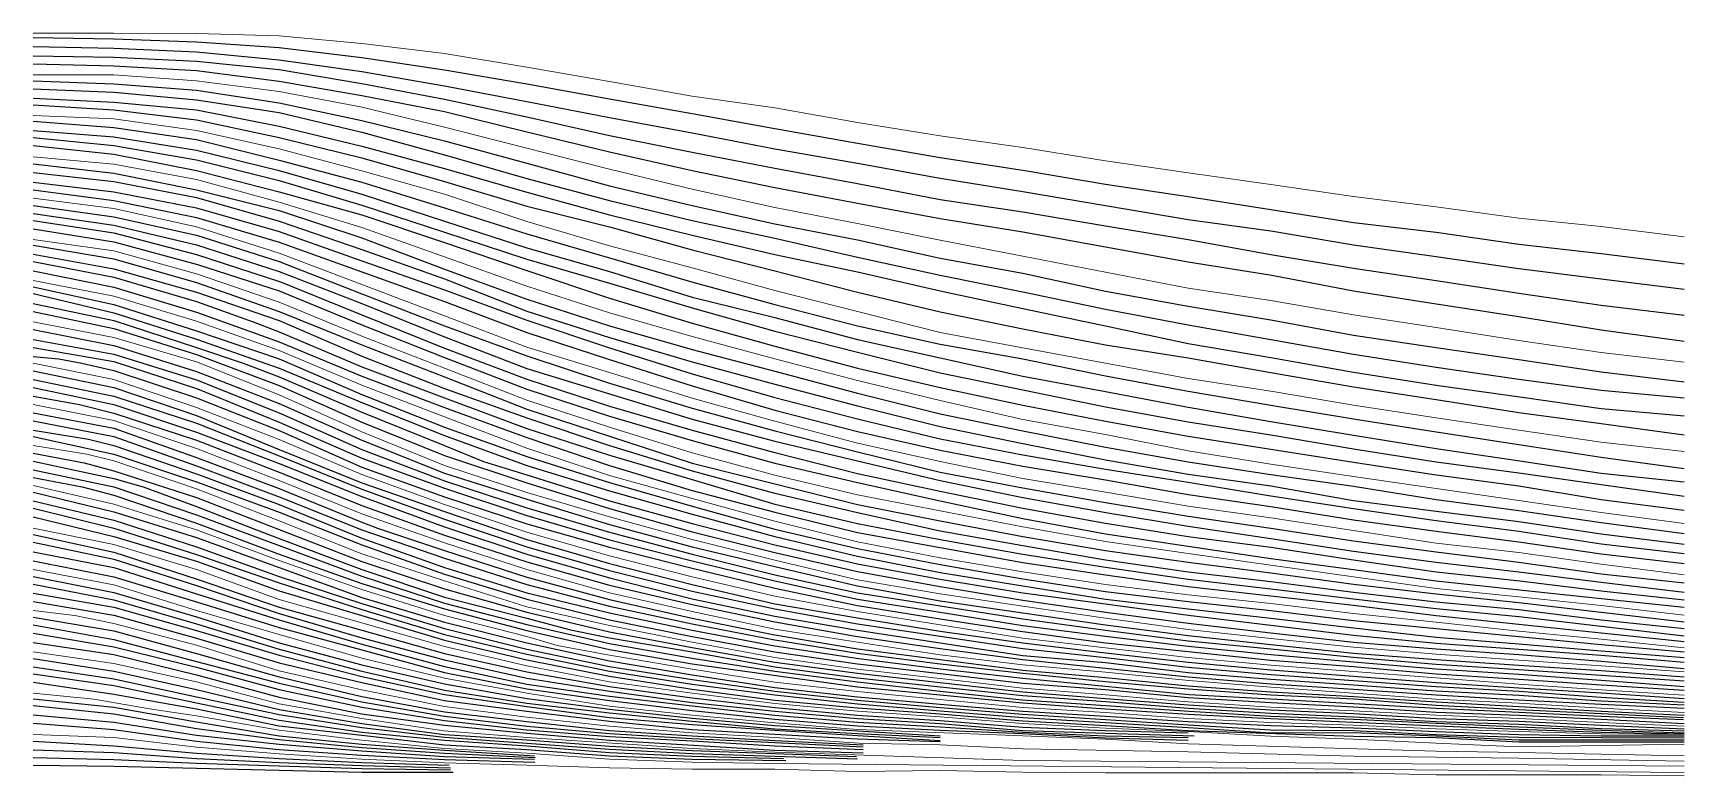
# Model space of a CAD drawing. Header units: metres. Extents: x 0 to 2, y 0 to 0.9.
import ezdxf

# ---------------------------------------------------------------- set-up
doc = ezdxf.new("R2010")
doc.units = ezdxf.units.M
doc.layers.add('LAYER032', color=5, linetype='Continuous', lineweight=20)
doc.layers.add('LAYER047', color=3, linetype='Continuous')

msp = doc.modelspace()

# ---------------------------------------------------------------- linework, layer by layer
at = {"layer": 'LAYER032', "flags": 128}
for points in [[(0, 0.9004), (0.0981, 0.9004), (0.1986, 0.8997), (0.2984, 0.8972), (0.3986, 0.8877), (0.4989, 0.8758), (0.5991, 0.8592), (0.6993, 0.8418), (0.7996, 0.8239), (0.8998, 0.8096), (1, 0.792), (1.1003, 0.7757), (1.2005, 0.7616), (1.3007, 0.7456), (1.401, 0.7309), (1.5012, 0.7169), (1.6014, 0.7022), (1.7017, 0.6898), (1.8019, 0.6759), (1.9021, 0.6661), (2.0024, 0.6535)], [(0, 0.8497), (0.098, 0.8497), (0.1982, 0.8427), (0.2984, 0.8295), (0.3973, 0.8109), (0.4989, 0.7862), (0.5991, 0.7608), (0.6993, 0.7353), (0.7996, 0.7113), (0.8998, 0.6891), (1, 0.6694), (1.1003, 0.6495), (1.2005, 0.6302), (1.3007, 0.6108), (1.401, 0.5914), (1.5012, 0.5763), (1.6014, 0.5587), (1.7017, 0.5436), (1.8019, 0.5278), (1.9021, 0.5132), (2.0024, 0.5017)], [(0, 0.8004), (0.098, 0.7964), (0.1982, 0.7823), (0.2984, 0.7602), (0.3986, 0.7335), (0.4989, 0.7051), (0.5991, 0.672), (0.6993, 0.6427), (0.7996, 0.6158), (0.8998, 0.5885), (1, 0.5629), (1.1003, 0.5373), (1.2005, 0.5191), (1.3007, 0.5004), (1.401, 0.4818), (1.5012, 0.4663), (1.6014, 0.4495), (1.7017, 0.4341), (1.8019, 0.4192), (1.9021, 0.4046), (2.0024, 0.3933)], [(0, 0.7504), (0.098, 0.7415), (0.1982, 0.7229), (0.2984, 0.6956), (0.3986, 0.6646), (0.4989, 0.6291), (0.5991, 0.5935), (0.6993, 0.5613), (0.7996, 0.5325), (0.8998, 0.5057), (1, 0.4793), (1.1003, 0.4549), (1.2005, 0.4321), (1.3007, 0.4137), (1.401, 0.3941), (1.5012, 0.3781), (1.6014, 0.3631), (1.7017, 0.3485), (1.8019, 0.3339), (1.9021, 0.3194), (2.0024, 0.3059)], [(0, 0.7004), (0.098, 0.6876), (0.1982, 0.6657), (0.2984, 0.6336), (0.3986, 0.5955), (0.4989, 0.5577), (0.5991, 0.5199), (0.6993, 0.489), (0.7996, 0.458), (0.8998, 0.4299), (1, 0.4035), (1.1003, 0.381), (1.2005, 0.3607), (1.3007, 0.3439), (1.401, 0.3271), (1.5012, 0.3127), (1.6014, 0.2976), (1.7017, 0.2822), (1.8019, 0.2707), (1.9021, 0.2569), (2.0024, 0.2436)], [(0, 0.6504), (0.098, 0.6365), (0.1982, 0.6086), (0.2984, 0.5744), (0.3986, 0.5332), (0.4989, 0.4943), (0.5991, 0.4553), (0.6993, 0.4226), (0.7996, 0.3915), (0.8998, 0.3645), (1, 0.3408), (1.1003, 0.3213), (1.2005, 0.3019), (1.3007, 0.284), (1.401, 0.2697), (1.5012, 0.2553), (1.6014, 0.2414), (1.7017, 0.2274), (1.8019, 0.2171), (1.9021, 0.2068), (2.0024, 0.1947)], [(0, 0.6004), (0.098, 0.5816), (0.1982, 0.5512), (0.2984, 0.5155), (0.3986, 0.4736), (0.4989, 0.4353), (0.5991, 0.3974), (0.6993, 0.3643), (0.8012, 0.336), (0.8998, 0.3089), (1, 0.2837), (1.1003, 0.2645), (1.2005, 0.2476), (1.3007, 0.2321), (1.401, 0.2196), (1.5012, 0.2092), (1.6014, 0.1969), (1.7017, 0.1862), (1.8019, 0.1756), (1.9021, 0.1657), (2.0024, 0.1553)], [(0, 0.5504), (0.098, 0.5315), (0.1982, 0.5018), (0.2984, 0.462), (0.3986, 0.4171), (0.4989, 0.3761), (0.5991, 0.3436), (0.6993, 0.3141), (0.7996, 0.2864), (0.8998, 0.2617), (1, 0.2379), (1.1003, 0.2206), (1.2005, 0.2058), (1.3007, 0.1911), (1.401, 0.1774), (1.5012, 0.1668), (1.6014, 0.1562), (1.7017, 0.1476), (1.8019, 0.1405), (1.9021, 0.1334), (2.0024, 0.1263)], [(0, 0.5004), (0.098, 0.4806), (0.1982, 0.4465), (0.2984, 0.4077), (0.3986, 0.3653), (0.4989, 0.3292), (0.5991, 0.2954), (0.6993, 0.2666), (0.7996, 0.2415), (0.8998, 0.2178), (1, 0.1995), (1.1003, 0.1833), (1.2005, 0.1671), (1.3007, 0.1553), (1.401, 0.1436), (1.5012, 0.1341), (1.6014, 0.1265), (1.7017, 0.1189), (1.8019, 0.1113), (1.9021, 0.1045), (2.0024, 0.0979)], [(0, 0.4504), (0.098, 0.4308), (0.1982, 0.3967), (0.2984, 0.358), (0.3986, 0.3177), (0.4989, 0.2826), (0.5991, 0.2504), (0.6993, 0.2221), (0.7996, 0.1994), (0.8998, 0.178), (1, 0.162), (1.1003, 0.147), (1.2005, 0.1347), (1.3007, 0.1259), (1.402, 0.1159), (1.5012, 0.1076), (1.6014, 0.1004), (1.7017, 0.0932), (1.8019, 0.0881), (1.9021, 0.0822), (2.0024, 0.0771)], [(0, 0.4004), (0.0652, 0.3902), (0.098, 0.3818), (0.1982, 0.3482), (0.2984, 0.3091), (0.3986, 0.2694), (0.4572, 0.2504), (0.4989, 0.2365), (0.5991, 0.205), (0.6993, 0.1822), (0.7996, 0.1622), (0.8998, 0.1437), (1, 0.1295), (1.1003, 0.118), (1.2005, 0.1065), (1.3007, 0.0982), (1.401, 0.09), (1.5012, 0.0832), (1.6014, 0.0791), (1.7017, 0.0735), (1.8019, 0.0695), (1.9021, 0.0649), (2.0024, 0.0603)], [(0, 0.3521), (0.098, 0.3295), (0.1982, 0.2984), (0.2984, 0.2611), (0.3986, 0.226), (0.4989, 0.1945), (0.5991, 0.1691), (0.6359, 0.1581), (0.6993, 0.1465), (0.7996, 0.1293), (0.8998, 0.1135), (1, 0.1023), (1.1003, 0.0925), (1.2005, 0.0831), (1.3007, 0.0768), (1.401, 0.0698), (1.5012, 0.0647), (1.6014, 0.0614), (1.7017, 0.057), (1.8019, 0.0537), (1.9021, 0.051), (2.0024, 0.0504)], [(0, 0.3004), (0.098, 0.2804), (0.1982, 0.2504), (0.2984, 0.214), (0.3986, 0.1856), (0.4989, 0.1571), (0.5991, 0.1335), (0.6993, 0.1141), (0.7996, 0.1004), (0.8998, 0.088), (1, 0.0786), (1.1003, 0.0715), (1.2005, 0.0635), (1.3007, 0.0581), (1.401, 0.0537), (1.5012, 0.0484), (1.6014, 0.0444), (1.7017, 0.0399), (1.8019, 0.0353), (2.0024, 0.0385)], [(0, 0.2504), (0.098, 0.2315), (0.1982, 0.2004), (0.2984, 0.1716), (0.3986, 0.1428), (0.4989, 0.1187), (0.5991, 0.1004), (0.6993, 0.0847), (0.7996, 0.0735), (0.8998, 0.0645), (1, 0.0565), (1.2005, 0.0488), (1.3007, 0.0447), (1.401, 0.0389), (1.7017, 0.03), (1.8019, 0.0283), (2.0024, 0.0242)], [(0, 0.2004), (0.0507, 0.1944), (0.098, 0.1847), (0.1982, 0.1586), (0.2984, 0.1275), (0.3986, 0.1043), (0.4989, 0.0843), (0.5991, 0.0713), (0.6993, 0.0604), (0.7996, 0.0523), (0.8998, 0.0467), (1.002, 0.0396), (1.1003, 0.0378), (1.2005, 0.0327), (1.401, 0.0293), (1.6014, 0.0238), (1.8019, 0.0217), (2.0024, 0.0178)], [(0, 0.1504), (0.098, 0.1364), (0.1982, 0.1139), (0.2984, 0.0876), (0.3986, 0.0697), (0.4984, 0.0548), (0.5991, 0.0466), (0.7996, 0.0334), (0.8998, 0.0289), (1.2005, 0.0187), (2.0024, 0.0118)], [(0, 0.1004), (0.0738, 0.0932), (0.1413, 0.0814), (0.1982, 0.073), (0.2984, 0.0553), (0.3986, 0.0434), (0.4989, 0.0334), (0.5991, 0.0276), (0.6993, 0.0205), (0.7996, 0.0166), (0.8998, 0.0152), (2.0024, 0.0043)], [(0, 0.0504), (0.098, 0.0467), (0.1982, 0.035), (0.2984, 0.0267), (0.3986, 0.0204), (0.4989, 0.0158), (0.5991, 0.013), (0.6993, 0.0099), (0.7996, 0.0084), (0.8998, 0.0084), (1, 0.0056), (1.1003, 0.0067), (1.2005, 0.0045), (1.3007, 0.0039), (1.401, 0.0039), (1.5012, 0.0039), (1.6014, 0.0039), (1.7017, 0.0014), (1.8019, 0.0014), (1.9021, 0.0014), (2.0024, 0)]]:
    msp.add_lwpolyline(points, dxfattribs=at)
at = {"layer": 'LAYER047', "flags": 128}
for points in [[(0, 0.8949), (0.098, 0.8935), (0.1982, 0.8896), (0.2984, 0.8831), (0.3986, 0.8708), (0.4989, 0.856), (0.5991, 0.8389), (0.6993, 0.8206), (0.7996, 0.8029), (0.8998, 0.7847), (1, 0.7671), (1.1003, 0.7494), (1.2005, 0.7342), (1.3007, 0.7174), (1.401, 0.7024), (1.6014, 0.6709), (1.7017, 0.6592), (1.8019, 0.6447), (1.9021, 0.6331), (2.0024, 0.6209)], [(0, 0.8842), (0.098, 0.8821), (0.1982, 0.8776), (0.2984, 0.8681), (0.3986, 0.8538), (0.4989, 0.8363), (0.5991, 0.8174), (0.6993, 0.7979), (0.7996, 0.7794), (0.8998, 0.7602), (1, 0.7428), (1.1003, 0.7247), (1.2005, 0.7084), (1.3007, 0.6916), (1.401, 0.6744), (1.5012, 0.6607), (1.6014, 0.6437), (1.7017, 0.6294), (1.8019, 0.6152), (1.9021, 0.6024), (2.0024, 0.5899)], [(0, 0.8727), (0.098, 0.871), (0.1982, 0.8664), (0.2984, 0.8561), (0.3986, 0.8393), (0.4989, 0.8201), (0.5991, 0.7988), (0.6993, 0.7763), (0.7996, 0.7561), (0.8998, 0.7366), (1, 0.7182), (1.1003, 0.6988), (1.2005, 0.6836), (1.3007, 0.6669), (1.401, 0.6504), (1.5012, 0.6321), (1.6014, 0.6154), (1.7017, 0.6004), (1.8019, 0.5851), (1.9021, 0.5708), (2.0024, 0.5584)], [(0, 0.863), (0.098, 0.8608), (0.1982, 0.855), (0.2984, 0.842), (0.3986, 0.8246), (0.4989, 0.8052), (0.5991, 0.7805), (0.6993, 0.7565), (0.7996, 0.7338), (0.8998, 0.7132), (1, 0.6942), (1.1003, 0.6756), (1.2005, 0.6596), (1.3007, 0.6414), (1.401, 0.6231), (1.5024, 0.6068), (1.6014, 0.588), (1.7017, 0.5723), (1.8019, 0.5568), (1.9021, 0.5407), (2.0024, 0.5269)], [(0, 0.8426), (0.098, 0.8388), (0.1982, 0.831), (0.2984, 0.8158), (0.3986, 0.7945), (0.4989, 0.7698), (0.5991, 0.7426), (0.6993, 0.7154), (0.7996, 0.6915), (0.8998, 0.6693), (1, 0.6498), (1.1003, 0.6274), (1.2005, 0.6095), (1.3007, 0.5874), (1.401, 0.5694), (1.5012, 0.5528), (1.6014, 0.5343), (1.7017, 0.5195), (1.8019, 0.5047), (1.9021, 0.49), (2.0024, 0.4776)], [(0, 0.8328), (0.098, 0.8289), (0.1982, 0.8194), (0.2984, 0.8043), (0.3986, 0.7804), (0.4989, 0.7529), (0.5991, 0.7242), (0.6993, 0.6973), (0.7996, 0.6731), (0.8998, 0.6519), (1, 0.6288), (1.1003, 0.607), (1.2005, 0.5866), (1.3007, 0.5657), (1.401, 0.5466), (1.5012, 0.5288), (1.6014, 0.5111), (1.7017, 0.4956), (1.8019, 0.481), (1.9021, 0.4677), (2.0024, 0.4584)], [(0, 0.8216), (0.098, 0.8168), (0.1982, 0.8073), (0.2984, 0.7876), (0.3986, 0.7632), (0.4989, 0.7361), (0.5991, 0.7076), (0.6993, 0.6801), (0.7996, 0.6553), (0.8998, 0.6321), (1, 0.611), (1.1003, 0.5879), (1.2005, 0.5667), (1.3007, 0.5455), (1.401, 0.5243), (1.5012, 0.5071), (1.6014, 0.4895), (1.7017, 0.4737), (1.8031, 0.4596), (1.9021, 0.4453), (2.0024, 0.4363)], [(0, 0.8135), (0.098, 0.8075), (0.1982, 0.7953), (0.2984, 0.7738), (0.3986, 0.7491), (0.4989, 0.7206), (0.5991, 0.6908), (0.6993, 0.6654), (0.7996, 0.6377), (0.8998, 0.6122), (1, 0.5864), (1.1003, 0.5627), (1.2005, 0.5419), (1.3007, 0.5226), (1.401, 0.5068), (1.5012, 0.4892), (1.6014, 0.4717), (1.7017, 0.4564), (1.8019, 0.4405), (1.9021, 0.427), (2.0024, 0.4136)], [(0, 0.7937), (0.098, 0.7861), (0.1982, 0.7716), (0.2984, 0.7465), (0.3986, 0.7198), (0.4989, 0.6885), (0.5991, 0.6571), (0.6993, 0.628), (0.8002, 0.5986), (0.8998, 0.5713), (1, 0.5455), (1.1003, 0.5235), (1.2005, 0.5055), (1.3007, 0.4851), (1.401, 0.4663), (1.5012, 0.4495), (1.6014, 0.4327), (1.7017, 0.417), (1.8019, 0.4017), (1.9021, 0.3863), (2.0024, 0.3727)], [(0, 0.7825), (0.098, 0.7747), (0.1982, 0.7586), (0.2984, 0.7337), (0.3986, 0.7053), (0.4989, 0.6724), (0.5991, 0.6401), (0.6993, 0.6113), (0.7996, 0.5803), (0.8998, 0.5557), (1, 0.5289), (1.1003, 0.5068), (1.2005, 0.4846), (1.3007, 0.4659), (1.401, 0.447), (1.5012, 0.4295), (1.6014, 0.4132), (1.7017, 0.3969), (1.8033, 0.3818), (1.9021, 0.3671), (2.0024, 0.3566)], [(0, 0.774), (0.098, 0.7641), (0.1982, 0.7466), (0.2984, 0.7216), (0.3986, 0.6918), (0.4989, 0.6592), (0.5991, 0.6265), (0.6993, 0.5971), (0.7996, 0.5674), (0.8998, 0.5389), (1, 0.5138), (1.1003, 0.4886), (1.2005, 0.4679), (1.3007, 0.4472), (1.401, 0.4292), (1.5012, 0.4134), (1.6014, 0.3966), (1.7017, 0.3809), (1.8019, 0.3674), (1.9021, 0.3532), (2.0024, 0.3391)], [(0, 0.7641), (0.098, 0.7536), (0.1982, 0.7339), (0.2984, 0.7078), (0.3986, 0.68), (0.4989, 0.6464), (0.5991, 0.6127), (0.6993, 0.5791), (0.7996, 0.5489), (0.8998, 0.5209), (1, 0.4942), (1.1003, 0.471), (1.2005, 0.4496), (1.3007, 0.4302), (1.401, 0.4119), (1.5012, 0.3959), (1.6014, 0.3803), (1.7017, 0.3648), (1.8019, 0.3515), (1.9021, 0.335), (2.0024, 0.3221)], [(0, 0.7419), (0.098, 0.7305), (0.1982, 0.7106), (0.2984, 0.6853), (0.3986, 0.6522), (0.4989, 0.6141), (0.5991, 0.5777), (0.6993, 0.5456), (0.7996, 0.517), (0.8998, 0.4906), (1, 0.4641), (1.1003, 0.4388), (1.2005, 0.4183), (1.3007, 0.3987), (1.401, 0.3808), (1.5012, 0.3655), (1.6014, 0.3512), (1.7017, 0.3351), (1.8019, 0.3216), (1.9021, 0.307), (2.0024, 0.294)], [(0, 0.7313), (0.098, 0.7205), (0.1982, 0.7013), (0.2984, 0.6725), (0.3986, 0.6381), (0.4989, 0.6026), (0.5991, 0.5632), (0.6993, 0.5313), (0.7996, 0.502), (0.8998, 0.4749), (1, 0.4485), (1.1003, 0.4237), (1.2005, 0.4031), (1.3007, 0.3831), (1.401, 0.3656), (1.5012, 0.3517), (1.6014, 0.3339), (1.7017, 0.3211), (1.8019, 0.3084), (1.9021, 0.2936), (2.0024, 0.2808)], [(0, 0.7198), (0.098, 0.7081), (0.1982, 0.6885), (0.2984, 0.6598), (0.3986, 0.6245), (0.4989, 0.5893), (0.5991, 0.5523), (0.6993, 0.519), (0.7996, 0.4875), (0.8998, 0.4587), (1, 0.4328), (1.1003, 0.4086), (1.2005, 0.3892), (1.3007, 0.3717), (1.401, 0.3561), (1.5012, 0.3394), (1.6014, 0.3242), (1.7017, 0.3096), (1.8019, 0.2968), (1.9021, 0.2815), (2.0024, 0.2697)], [(0, 0.7106), (0.098, 0.6974), (0.1982, 0.6768), (0.2984, 0.6469), (0.3986, 0.611), (0.4989, 0.575), (0.5991, 0.5376), (0.6993, 0.5046), (0.7996, 0.4729), (0.8998, 0.4435), (1, 0.4176), (1.1003, 0.3947), (1.2005, 0.3754), (1.3007, 0.3589), (1.401, 0.3411), (1.5012, 0.3264), (1.6014, 0.3105), (1.7017, 0.2965), (1.8019, 0.2836), (1.9021, 0.2692), (2.0024, 0.2574)], [(0, 0.6914), (0.098, 0.6777), (0.1982, 0.6556), (0.2984, 0.6234), (0.3986, 0.5845), (0.4989, 0.5455), (0.5991, 0.5093), (0.6993, 0.4762), (0.7996, 0.4458), (0.8998, 0.4184), (1, 0.3927), (1.1003, 0.3683), (1.2005, 0.3491), (1.3007, 0.3314), (1.401, 0.3149), (1.5012, 0.3004), (1.6014, 0.2849), (1.7017, 0.2718), (1.8019, 0.2591), (1.9021, 0.245), (2.0024, 0.234)], [(0, 0.6816), (0.098, 0.6677), (0.1982, 0.6437), (0.2984, 0.6116), (0.3986, 0.5726), (0.4989, 0.5324), (0.5991, 0.494), (0.6993, 0.4631), (0.7996, 0.4323), (0.8998, 0.4056), (1, 0.3818), (1.1003, 0.3581), (1.2005, 0.3376), (1.3034, 0.3188), (1.401, 0.3027), (1.5012, 0.2878), (1.6014, 0.2726), (1.7017, 0.2593), (1.8019, 0.2475), (1.9021, 0.235), (2.0024, 0.2226)], [(0, 0.6732), (0.098, 0.6581), (0.1982, 0.632), (0.3, 0.5987), (0.3986, 0.5587), (0.4989, 0.5185), (0.5991, 0.4808), (0.6993, 0.4481), (0.7996, 0.4191), (0.8998, 0.3919), (1, 0.3665), (1.1003, 0.3452), (1.2005, 0.3244), (1.3007, 0.3064), (1.401, 0.2903), (1.5012, 0.2773), (1.6014, 0.262), (1.7017, 0.2473), (1.8033, 0.2364), (1.9021, 0.2243), (2.0024, 0.2136)], [(0, 0.663), (0.098, 0.6475), (0.1993, 0.6198), (0.2984, 0.5881), (0.3986, 0.5466), (0.4989, 0.5072), (0.5991, 0.469), (0.6993, 0.4361), (0.7996, 0.4066), (0.8998, 0.3793), (1, 0.3558), (1.1003, 0.3334), (1.2005, 0.3121), (1.3007, 0.2936), (1.401, 0.2786), (1.5012, 0.2636), (1.6014, 0.2504), (1.7017, 0.2365), (1.8029, 0.2257), (1.9021, 0.2152), (2.0024, 0.2045)], [(0, 0.6434), (0.098, 0.6266), (0.1982, 0.5981), (0.2984, 0.563), (0.3986, 0.5226), (0.4989, 0.4839), (0.5991, 0.4444), (0.6993, 0.4117), (0.7996, 0.379), (0.8998, 0.354), (1, 0.3289), (1.1003, 0.3092), (1.2005, 0.2904), (1.3007, 0.2733), (1.401, 0.2593), (1.5012, 0.2463), (1.6014, 0.2326), (1.7017, 0.2206), (1.8019, 0.2102), (1.9021, 0.1984), (2.0024, 0.1867)], [(0, 0.6325), (0.098, 0.6147), (0.1982, 0.5865), (0.2984, 0.5521), (0.3986, 0.5086), (0.4989, 0.4695), (0.5991, 0.4342), (0.6993, 0.4004), (0.7996, 0.37), (0.8998, 0.3429), (1, 0.3194), (1.1003, 0.297), (1.2005, 0.2795), (1.3007, 0.2619), (1.401, 0.2474), (1.5012, 0.2355), (1.6014, 0.2226), (1.7017, 0.211), (1.8019, 0.2016), (1.9021, 0.1891), (2.0024, 0.1787)], [(0, 0.6234), (0.098, 0.6046), (0.1982, 0.5752), (0.2672, 0.5504), (0.2984, 0.5384), (0.3986, 0.4959), (0.4989, 0.4584), (0.5991, 0.4211), (0.6993, 0.3887), (0.7996, 0.3592), (0.8998, 0.3296), (1, 0.306), (1.1003, 0.2864), (1.2005, 0.2687), (1.3007, 0.2531), (1.401, 0.2386), (1.5012, 0.2266), (1.6014, 0.2147), (1.7017, 0.2028), (1.8019, 0.1931), (1.9021, 0.1815), (2.0024, 0.1698)], [(0, 0.6123), (0.098, 0.5925), (0.1982, 0.5623), (0.2984, 0.5261), (0.3986, 0.4844), (0.4989, 0.4465), (0.5991, 0.4101), (0.6993, 0.3761), (0.7996, 0.3459), (0.8998, 0.3198), (1, 0.2952), (1.1003, 0.2768), (1.2005, 0.2589), (1.3007, 0.2438), (1.401, 0.2297), (1.5012, 0.2183), (1.6014, 0.2069), (1.7017, 0.1944), (1.8019, 0.1839), (1.9021, 0.1734), (2.0024, 0.1628)], [(0, 0.5929), (0.098, 0.5714), (0.1982, 0.5396), (0.2984, 0.5054), (0.3986, 0.4623), (0.4989, 0.4227), (0.5991, 0.3871), (0.6993, 0.3558), (0.7996, 0.327), (0.8998, 0.2991), (1, 0.2755), (1.1003, 0.2564), (1.2005, 0.2389), (1.3007, 0.2237), (1.401, 0.2113), (1.5012, 0.2004), (1.6014, 0.1884), (1.7017, 0.1787), (1.8019, 0.169), (1.9021, 0.1592), (2.0024, 0.1504)], [(0, 0.5846), (0.098, 0.5615), (0.1982, 0.5294), (0.2984, 0.4944), (0.3986, 0.4528), (0.4989, 0.4128), (0.5991, 0.3764), (0.6993, 0.3457), (0.7996, 0.3171), (0.8998, 0.2904), (1, 0.2664), (1.1003, 0.2467), (1.2005, 0.2303), (1.3007, 0.2142), (1.401, 0.2024), (1.5012, 0.1911), (1.6014, 0.1797), (1.7017, 0.1684), (1.8019, 0.1602), (1.9021, 0.1516), (2.0024, 0.1437)], [(0, 0.5725), (0.098, 0.552), (0.1982, 0.5194), (0.2549, 0.5004), (0.2984, 0.4838), (0.3986, 0.4408), (0.4989, 0.4004), (0.5464, 0.3813), (0.5991, 0.3648), (0.6993, 0.3333), (0.7996, 0.306), (0.8998, 0.28), (1, 0.2573), (1.1003, 0.2386), (1.2005, 0.2219), (1.3007, 0.2085), (1.401, 0.195), (1.5012, 0.1829), (1.6014, 0.1708), (1.7017, 0.1609), (1.8019, 0.1537), (1.9021, 0.1464), (2.0024, 0.1381)], [(0, 0.5628), (0.098, 0.5424), (0.1982, 0.5107), (0.2984, 0.4731), (0.3986, 0.4287), (0.4989, 0.3886), (0.5991, 0.3551), (0.6993, 0.3241), (0.7996, 0.296), (0.8998, 0.2707), (1, 0.2478), (1.1003, 0.2295), (1.2005, 0.2131), (1.3012, 0.1987), (1.401, 0.1851), (1.5012, 0.1735), (1.6014, 0.162), (1.7017, 0.1539), (1.8019, 0.1471), (1.9021, 0.1391), (2.0024, 0.1303)], [(0, 0.5412), (0.098, 0.5216), (0.1982, 0.4903), (0.2984, 0.4513), (0.3986, 0.4068), (0.4989, 0.3671), (0.5991, 0.3353), (0.6993, 0.3049), (0.7996, 0.2776), (0.8998, 0.2539), (1, 0.2304), (1.1003, 0.2121), (1.2005, 0.1976), (1.3007, 0.1831), (1.401, 0.1702), (1.5012, 0.1594), (1.6014, 0.1487), (1.7017, 0.141), (1.8019, 0.1341), (1.9021, 0.1277), (2.0024, 0.1201)], [(0, 0.5288), (0.098, 0.5114), (0.1982, 0.4801), (0.2984, 0.4402), (0.3986, 0.3955), (0.4989, 0.3575), (0.5991, 0.3248), (0.6993, 0.2954), (0.7996, 0.2689), (0.8998, 0.2437), (1, 0.222), (1.1003, 0.2062), (1.2005, 0.1903), (1.3007, 0.1767), (1.401, 0.1639), (1.5012, 0.1539), (1.6014, 0.144), (1.7017, 0.1353), (1.8019, 0.129), (1.9021, 0.1221), (2.0024, 0.1152)], [(0, 0.5193), (0.098, 0.5023), (0.1995, 0.4691), (0.2984, 0.4287), (0.3986, 0.385), (0.4989, 0.349), (0.5991, 0.3156), (0.6993, 0.2863), (0.7996, 0.2607), (0.8998, 0.2364), (1, 0.2144), (1.1003, 0.1984), (1.2005, 0.1822), (1.3007, 0.1696), (1.401, 0.1575), (1.5012, 0.1474), (1.6014, 0.1383), (1.7017, 0.1298), (1.8019, 0.1232), (1.9021, 0.116), (2.0024, 0.1085)], [(0, 0.5084), (0.0313, 0.5057), (0.0594, 0.5004), (0.098, 0.4915), (0.1982, 0.4585), (0.2984, 0.4187), (0.3986, 0.3744), (0.4989, 0.3383), (0.5991, 0.3057), (0.6993, 0.2772), (0.7996, 0.252), (0.8998, 0.2278), (1, 0.2067), (1.1003, 0.1905), (1.2005, 0.1749), (1.3007, 0.1614), (1.401, 0.1509), (1.5012, 0.1405), (1.6014, 0.1325), (1.7017, 0.1237), (1.8019, 0.1174), (1.9021, 0.1104), (2.0024, 0.1039)], [(0, 0.491), (0.098, 0.4708), (0.1982, 0.4369), (0.2984, 0.3957), (0.3986, 0.3554), (0.4989, 0.3205), (0.5991, 0.2865), (0.6993, 0.2577), (0.7996, 0.2319), (0.8998, 0.2088), (1, 0.1915), (1.1003, 0.1754), (1.2005, 0.1614), (1.3007, 0.1494), (1.401, 0.1381), (1.5012, 0.1286), (1.6014, 0.1211), (1.7017, 0.1132), (1.8019, 0.1068), (1.9021, 0.1007), (2.0024, 0.0939)], [(0, 0.4807), (0.098, 0.4603), (0.1982, 0.4275), (0.2984, 0.3878), (0.3986, 0.3474), (0.4989, 0.3111), (0.5991, 0.2779), (0.6993, 0.249), (0.7996, 0.2238), (0.8998, 0.2026), (1, 0.1842), (1.1003, 0.1694), (1.2005, 0.1546), (1.3007, 0.1435), (1.401, 0.1319), (1.5012, 0.1228), (1.6014, 0.1157), (1.7017, 0.1086), (1.8024, 0.1028), (1.9021, 0.0955), (2.0024, 0.0893)], [(0, 0.4707), (0.098, 0.4502), (0.1982, 0.4168), (0.2984, 0.3787), (0.3986, 0.3386), (0.4989, 0.302), (0.5991, 0.2689), (0.6993, 0.2401), (0.7996, 0.2146), (0.8998, 0.1935), (1, 0.1766), (1.1003, 0.1614), (1.2005, 0.1462), (1.3007, 0.1374), (1.401, 0.1255), (1.5012, 0.1174), (1.6014, 0.1105), (1.7017, 0.103), (1.8019, 0.098), (1.9021, 0.0912), (2.0024, 0.0863)], [(0, 0.4602), (0.0563, 0.4504), (0.098, 0.4398), (0.1982, 0.4071), (0.2984, 0.3682), (0.3986, 0.328), (0.4989, 0.2918), (0.5991, 0.2594), (0.6993, 0.2314), (0.7996, 0.2077), (0.8998, 0.1867), (1, 0.1692), (1.1003, 0.1545), (1.2005, 0.1411), (1.3007, 0.1306), (1.401, 0.1202), (1.5012, 0.1115), (1.6014, 0.105), (1.7017, 0.0984), (1.8019, 0.0921), (1.9021, 0.0871), (2.0024, 0.0821)], [(0, 0.4401), (0.098, 0.4214), (0.1982, 0.3859), (0.2984, 0.3484), (0.3986, 0.3075), (0.4179, 0.3004), (0.4989, 0.2731), (0.5991, 0.2411), (0.6993, 0.2138), (0.7996, 0.1914), (0.8998, 0.1712), (1, 0.1539), (1.1003, 0.1411), (1.2005, 0.1283), (1.3007, 0.1193), (1.401, 0.1092), (1.5012, 0.1018), (1.6014, 0.0965), (1.7017, 0.0899), (1.8019, 0.0842), (1.9021, 0.0785), (2.0024, 0.0738)], [(0, 0.4304), (0.098, 0.4114), (0.1982, 0.376), (0.2984, 0.3385), (0.3986, 0.2982), (0.4989, 0.2638), (0.5991, 0.2319), (0.6993, 0.2058), (0.7996, 0.1842), (0.8998, 0.165), (1, 0.1487), (1.1003, 0.1357), (1.2005, 0.1245), (1.3007, 0.1144), (1.401, 0.1054), (1.5012, 0.0984), (1.6014, 0.0934), (1.7017, 0.0859), (1.8019, 0.0804), (1.9021, 0.0757), (2.0017, 0.071)], [(0, 0.4193), (0.0671, 0.4083), (0.098, 0.4004), (0.1982, 0.3661), (0.2984, 0.329), (0.3986, 0.2881), (0.4989, 0.2528), (0.5991, 0.2221), (0.6993, 0.1977), (0.7996, 0.1767), (0.8998, 0.1577), (1.0017, 0.1425), (1.1003, 0.1299), (1.2005, 0.1187), (1.3007, 0.109), (1.4023, 0.0989), (1.5012, 0.0935), (1.6014, 0.0879), (1.7017, 0.0823)], [(0, 0.4116), (0.098, 0.3901), (0.1982, 0.3564), (0.2984, 0.3196), (0.3986, 0.2801), (0.4989, 0.2447), (0.5991, 0.2143), (0.6993, 0.1891), (0.7996, 0.1692), (0.8998, 0.1504), (1, 0.1357), (1.1003, 0.124), (1.2005, 0.1124), (1.3007, 0.1046), (1.401, 0.0951), (1.5012, 0.0889), (1.6014, 0.0838), (1.7017, 0.0773), (1.8019, 0.0736), (1.9021, 0.0688), (2.0024, 0.0636)], [(0, 0.3914), (0.0622, 0.3795), (0.098, 0.3699), (0.1982, 0.3377), (0.2984, 0.2989), (0.3986, 0.2601), (0.4989, 0.227), (0.5991, 0.1985), (0.6993, 0.1745), (0.7996, 0.1556), (0.8998, 0.1381), (1, 0.1247), (1.1003, 0.1131), (1.2005, 0.1019), (1.3007, 0.094), (1.401, 0.0861), (1.5012, 0.08), (1.6014, 0.0759), (1.7017, 0.0697), (1.8019, 0.0663), (1.9021, 0.0614), (2.0024, 0.0573)], [(0, 0.3816), (0.0526, 0.3703), (0.098, 0.3605), (0.1337, 0.3504), (0.1982, 0.3264), (0.2659, 0.3004), (0.2984, 0.288), (0.3986, 0.2504), (0.4989, 0.2168), (0.5991, 0.1913), (0.6501, 0.1774), (0.6993, 0.1673), (0.7996, 0.1504), (0.8998, 0.1324), (1, 0.1191), (1.1003, 0.1081), (1.2005, 0.0975), (1.3007, 0.0902), (1.401, 0.0821), (1.5012, 0.0761), (1.6014, 0.0718), (1.7017, 0.0662), (1.8019, 0.0628), (1.9021, 0.0577), (2.0024, 0.0545)], [(0, 0.3712), (0.098, 0.3504), (0.1982, 0.3164), (0.2984, 0.2792), (0.3986, 0.2421), (0.4989, 0.2096), (0.5991, 0.1834), (0.6993, 0.1607), (0.7996, 0.1429), (0.8998, 0.127), (1, 0.1141), (1.1003, 0.1027), (1.1996, 0.0923), (1.3007, 0.0853), (1.4022, 0.0784), (1.5012, 0.0725), (1.6014, 0.0688), (1.7017, 0.0639), (1.8019, 0.0597), (1.9021, 0.0556), (2.0024, 0.0523)], [(0, 0.3618), (0.0595, 0.3504), (0.098, 0.3402), (0.1982, 0.3063), (0.2984, 0.269), (0.3986, 0.2333), (0.4989, 0.2026), (0.5991, 0.1762), (0.6993, 0.1531), (0.7996, 0.1358), (1, 0.1082), (1.1003, 0.0984), (1.2005, 0.0886), (1.3007, 0.0815), (1.401, 0.0747), (1.5012, 0.0696), (1.6014, 0.0653), (1.7022, 0.0606), (1.8019, 0.0566), (1.9021, 0.0529), (2.0024, 0.0512)], [(0, 0.3439), (0.098, 0.3202), (0.1982, 0.2892), (0.2984, 0.2527), (0.3986, 0.2163), (0.4989, 0.1862), (0.5991, 0.1614), (0.6993, 0.1395), (0.7996, 0.1227), (0.8998, 0.1074), (1, 0.0958), (1.1003, 0.0872), (1.2005, 0.0786), (1.3007, 0.0723), (1.401, 0.0661), (1.5012, 0.061), (1.6014, 0.0582), (1.7017, 0.0538), (1.8019, 0.0504), (1.9021, 0.0485), (2.0024, 0.0485)], [(0, 0.3336), (0.098, 0.31), (0.1982, 0.2776), (0.2984, 0.2419), (0.3986, 0.2092), (0.4989, 0.1789), (0.5991, 0.1536), (0.6993, 0.1326), (0.7996, 0.1168), (0.8998, 0.1029), (1, 0.0918), (1.1003, 0.083), (1.2005, 0.0748), (1.3007, 0.0685), (1.401, 0.062), (1.5012, 0.056), (1.6014, 0.0551), (1.7017, 0.0504), (1.8019, 0.047), (2.0024, 0.0462)], [(0, 0.3244), (0.098, 0.3004), (0.1982, 0.2683), (0.2984, 0.234), (0.3986, 0.2016), (0.4989, 0.1715), (0.5991, 0.1475), (0.6993, 0.1272), (0.7996, 0.1112), (0.8998, 0.0982), (1, 0.0873), (1.1003, 0.0789), (1.2005, 0.0707), (1.3007, 0.0647), (1.401, 0.0587), (1.5012, 0.0524), (1.6014, 0.0525), (1.7017, 0.0488), (1.8019, 0.0439), (1.9021, 0.0439), (2.0024, 0.0439)], [(0, 0.314), (0.098, 0.2903), (0.1995, 0.2598), (0.2984, 0.2245), (0.3986, 0.1946), (0.4989, 0.1646), (0.5991, 0.1407), (0.6993, 0.121), (0.7996, 0.1051), (0.8998, 0.0917), (1, 0.0825), (1.1003, 0.0752), (1.2005, 0.0667), (1.3007, 0.061), (1.401, 0.0549), (1.6014, 0.0484), (1.7017, 0.0465), (1.8019, 0.0414), (1.9021, 0.0414), (2.0024, 0.0414)], [(0, 0.2928), (0.098, 0.2714), (0.2004, 0.2382), (0.2984, 0.2044), (0.3986, 0.1768), (0.4989, 0.1485), (0.5991, 0.1263), (0.6993, 0.1084), (0.7996, 0.0946), (0.8998, 0.0829), (1, 0.0735), (1.1003, 0.0673), (1.2005, 0.0592), (1.3007, 0.0552), (1.401, 0.0524)], [(0, 0.2834), (0.098, 0.2626), (0.1982, 0.231), (0.2984, 0.1971), (0.3986, 0.1676), (0.4989, 0.1407), (0.5991, 0.1184), (0.6993, 0.1027), (0.7996, 0.0891), (0.8998, 0.0784), (1, 0.0695), (1.1003, 0.0634), (1.2005, 0.0549), (1.3007, 0.052), (1.4081, 0.0487)], [(0, 0.2716), (0.098, 0.2528), (0.1982, 0.2209), (0.2984, 0.1891), (0.3986, 0.1598), (0.4989, 0.1326), (0.5991, 0.1114), (0.6993, 0.0968), (0.7996, 0.0848), (0.8998, 0.0737), (1, 0.0652), (1.1003, 0.0595), (1.2005, 0.0529), (1.3007, 0.0486), (1.401, 0.0465)], [(0, 0.2606), (0.098, 0.2415), (0.1982, 0.2109), (0.2984, 0.1798), (0.3986, 0.1528), (0.4989, 0.1255), (0.5991, 0.1058), (0.6993, 0.0914), (0.7996, 0.0795), (0.8998, 0.0689), (1, 0.0609), (1.1003, 0.0556), (1.2005, 0.0514), (1.3007, 0.0463), (1.401, 0.0433)], [(0, 0.2418), (0.098, 0.2223), (0.1982, 0.193), (0.2984, 0.1614), (0.3986, 0.1346), (0.4989, 0.1115), (0.5991, 0.0938), (0.6993, 0.0808), (0.7996, 0.07), (0.8998, 0.061), (1, 0.0548), (1.1003, 0.0487)], [(0, 0.2325), (0.098, 0.2133), (0.1982, 0.1842), (0.2984, 0.1535), (0.3986, 0.127), (0.4989, 0.104), (0.5991, 0.0883), (0.6993, 0.0765), (0.7996, 0.0666), (0.8998, 0.0573), (1, 0.0513), (1.1003, 0.0467)], [(0, 0.2217), (0.098, 0.2045), (0.1982, 0.1763), (0.2984, 0.1463), (0.3986, 0.1204), (0.4989, 0.0989), (0.5991, 0.0841), (0.6993, 0.0708), (0.7996, 0.0623), (0.8998, 0.0553), (1, 0.0492), (1.1003, 0.043)], [(0, 0.2116), (0.098, 0.195), (0.1982, 0.1671), (0.2984, 0.1373), (0.3986, 0.1132), (0.4989, 0.0913), (0.5991, 0.0784), (0.6993, 0.0663), (0.7996, 0.0565), (0.8998, 0.0507), (1, 0.0449), (1.1003, 0.0416)], [(0, 0.1925), (0.098, 0.1759), (0.1982, 0.1484), (0.2984, 0.12), (0.3986, 0.0963), (0.4989, 0.0779), (0.5991, 0.0659), (0.6993, 0.0551), (0.7996, 0.0486), (0.8998, 0.0431), (1.007, 0.0377)], [(0, 0.1832), (0.098, 0.1654), (0.1982, 0.1389), (0.2984, 0.1124), (0.3986, 0.09), (0.4989, 0.0723), (0.5991, 0.0604), (0.6993, 0.0516), (0.7996, 0.0456), (0.8998, 0.0406), (1.0067, 0.0352)], [(0, 0.173), (0.098, 0.1565), (0.1982, 0.1318), (0.2984, 0.1049), (0.3986, 0.0834), (0.4989, 0.0672), (0.5991, 0.056), (0.6993, 0.0477), (0.7996, 0.0426), (0.8998, 0.0365), (1.0067, 0.0322)], [(0, 0.1619), (0.098, 0.1473), (0.1982, 0.1225), (0.2984, 0.0956), (0.3986, 0.0752), (0.4989, 0.0615), (0.5991, 0.0519), (0.6993, 0.0434), (0.8012, 0.0372), (0.8998, 0.0312), (1.007, 0.0282)], [(0, 0.1423), (0.098, 0.1269), (0.1982, 0.1049), (0.2984, 0.0804), (0.3986, 0.0637), (0.4989, 0.0504), (0.5991, 0.0438), (0.6993, 0.0363), (0.7996, 0.0307), (0.8998, 0.0271), (0.9989, 0.0235)], [(0, 0.1323), (0.098, 0.1176), (0.1982, 0.096), (0.2984, 0.0744), (0.3986, 0.0588), (0.4989, 0.047), (0.5991, 0.0397), (0.6993, 0.0324), (0.7996, 0.0274), (0.8998, 0.024), (1, 0.0207)], [(0, 0.1238), (0.098, 0.1098), (0.1982, 0.0888), (0.2984, 0.0677), (0.3986, 0.0531), (0.4989, 0.0435), (0.5991, 0.0365), (0.6993, 0.0285), (0.7996, 0.024), (0.9101, 0.021)], [(0, 0.1135), (0.098, 0.0992), (0.1982, 0.0814), (0.2984, 0.0606), (0.3986, 0.0493), (0.4989, 0.0379), (0.5991, 0.0321), (0.6993, 0.0245), (0.7996, 0.0202), (0.913, 0.0188)], [(0, 0.0936), (0.098, 0.0832), (0.1982, 0.0657), (0.2984, 0.0488), (0.3986, 0.0385), (0.4989, 0.0312), (0.6084, 0.0243)], [(0, 0.0854), (0.098, 0.0751), (0.1982, 0.0575), (0.2984, 0.0442), (0.3986, 0.0345), (0.4989, 0.0276), (0.6089, 0.0223)], [(1.7017, 0.0823), (1.8019, 0.0774), (1.9021, 0.0725), (2.0018, 0.0683)], [(0, 0.0742), (0.098, 0.065), (0.1982, 0.0493), (0.2984, 0.0384), (0.3986, 0.0305), (0.4989, 0.0236), (0.6082, 0.0202)], [(0, 0.0639), (0.098, 0.0564), (0.1982, 0.0422), (0.2984, 0.0322), (0.3986, 0.0252), (0.4989, 0.0198), (0.6086, 0.0168)], [(0, 0.0421), (0.098, 0.0367), (0.1982, 0.0278), (0.2984, 0.0212), (0.3986, 0.0163), (0.5049, 0.013)], [(0, 0.0315), (0.098, 0.0283), (0.1982, 0.0213), (0.2984, 0.0162), (0.3986, 0.0125), (0.5062, 0.01)], [(0, 0.0225), (0.098, 0.02), (0.1982, 0.0156), (0.2984, 0.0124), (0.3986, 0.0091), (0.5063, 0.0074)], [(0, 0.0131), (0.098, 0.0118), (0.1982, 0.0094), (0.2984, 0.0069), (0.3986, 0.0044), (0.5096, 0.0044)]]:
    msp.add_lwpolyline(points, dxfattribs=at)

doc.saveas('drawing.dxf')
